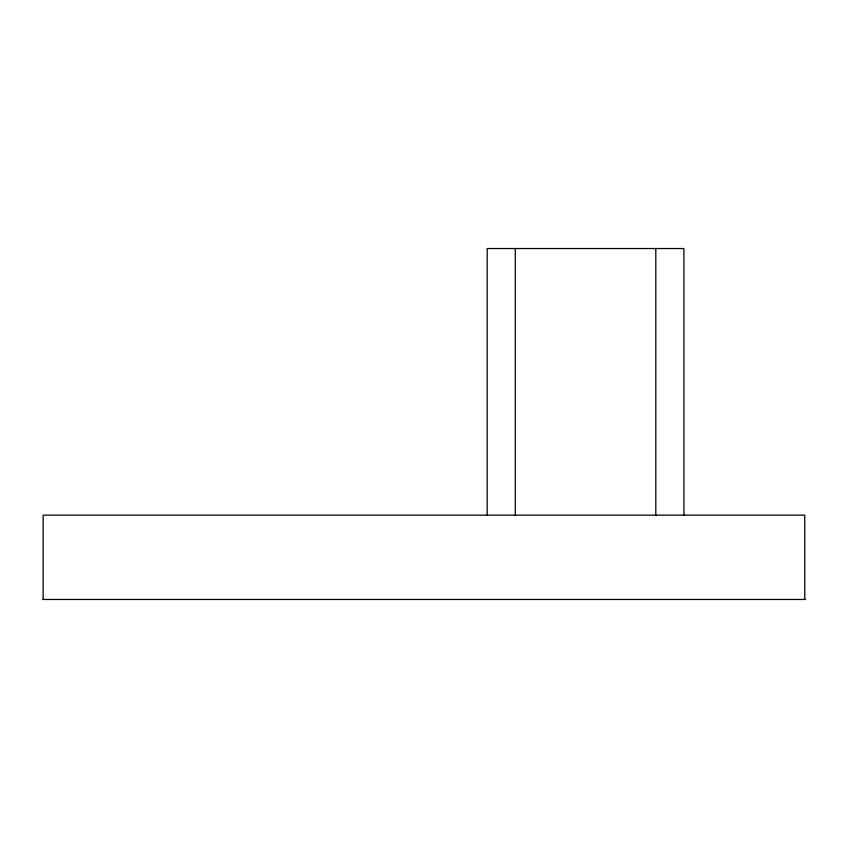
<?xml version="1.0" encoding="UTF-8"?>
<svg xmlns="http://www.w3.org/2000/svg" width="848" height="848" viewBox="0 0 848 848"><rect width="100%" height="100%" fill="white"/><g stroke="black" fill="none" stroke-linecap="round" stroke-linejoin="round"><path stroke-width="1.27" d="M42.4 599.462L805.6 599.462M804.752 599.462L804.752 515.149L43.153 515.149L43.153 599.462M683.912 515.149L683.912 248.538L487.187 248.538L487.187 515.149M655.811 248.538L655.811 515.149M515.287 248.538L515.287 515.149"/></g></svg>
